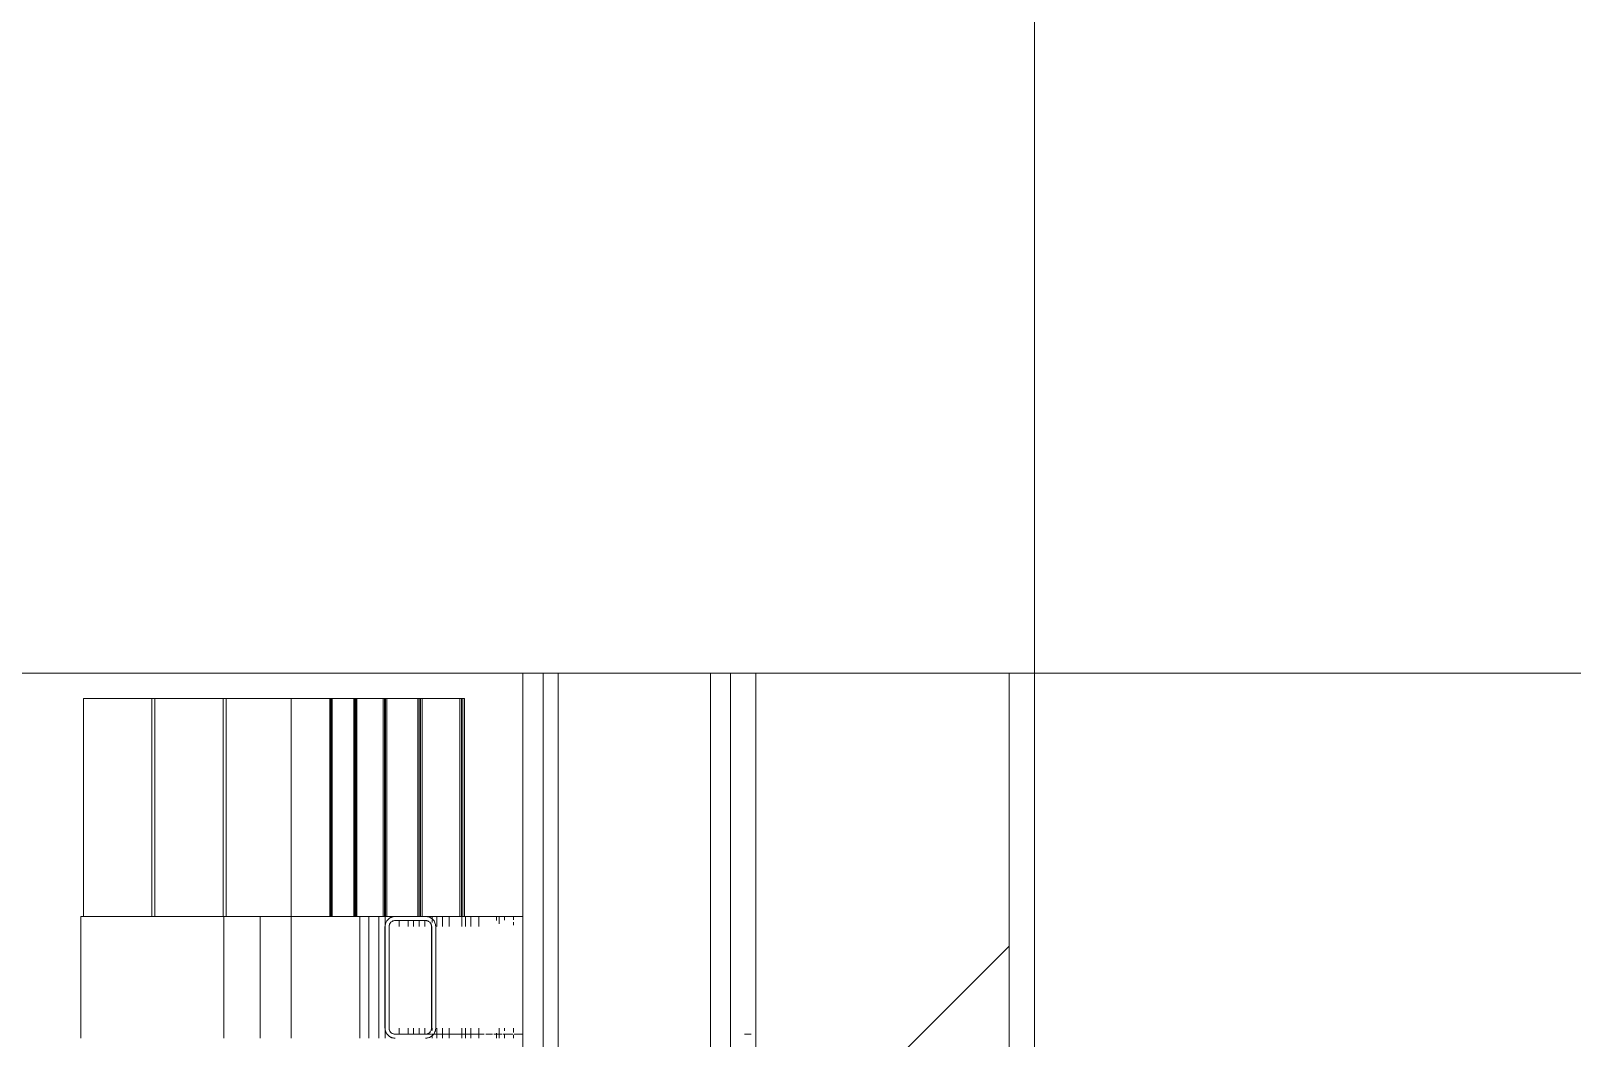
# Model space of a CAD drawing. Header units: millimetres. Extents: x -39507 to 33074, y -24219 to 30962.
# Drawn here: x -32373 to -30853, y 26140 to 27134 of the extents above; entities that cross this region are included whole.
import ezdxf

# ---------------------------------------------------------------- set-up
doc = ezdxf.new("R2010")
doc.units = ezdxf.units.MM
doc.linetypes.add('Осевые', pattern=[6350, 1270, -952.5, 3175, -952.5])
for name, color, linetype, lineweight in [('Высотные отметки', 7, 'Continuous', 9), ('Обобщенные модели', 7, 'Continuous', 9), ('Обобщенные модели-1', 7, 'Continuous', 18), ('Общие ребра', 7, 'Continuous', 9), ('Отделка 1 _4_-1', 7, 'Continuous', 9), ('Отделка 2 _5_-1', 7, 'Continuous', 9), ('Стены', 7, 'Continuous', 9), ('Структура _1_', 7, 'Continuous', 18), ('Термическая_воздушная прослойка _3_-1', 7, 'Continuous', 9), ('Штриховка разреза-2', 7, 'Continuous', 9)]:
    doc.layers.add(name, color=color, linetype=linetype, lineweight=lineweight)
doc.layers.add('Оси-3', color=7, linetype='Осевые', lineweight=9, true_color=0xaaaaaa)
pattern_1 = [(0, (-2885.9, 6475), (812.8, 203.2), [67.056, -542.544, 67.056, -542.544, -3251.2]), (0, (-2885.9, 6475), (812.8, 203.2), [-1219.2, 67.056, -1152.144, 67.056, -542.544, -1422.4]), (0, (-2885.9, 6475), (812.8, 203.2), [-3048, 67.056, -339.344, 67.056, -948.944]), (120, (-2581.1, 6576.6), (-582.3764, 602.3054), [67.056, -542.544, 67.056, -3793.744]), (120, (-2581.1, 6576.6), (-582.3764, 602.3054), [-676.656, -542.544, 67.056, -1152.144, -2032]), (120, (-2581.1, 6576.6), (-582.3764, 602.3054), [-2438.4, 67.056, -542.544, 67.056, -1355.344]), (120, (-2581.1, 6576.6), (-582.3764, 602.3054), [-3115.056, -339.344, 67.056, -948.944]), (240, (-2479.5, 6983), (-230.4236, -805.5054), [67.056, -542.544, 67.056, -542.544, -3251.2]), (240, (-2479.5, 6983), (-230.4236, -805.5054), [-1219.2, 67.056, -1152.144, 67.056, -542.544, -1422.4]), (240, (-2479.5, 6983), (-230.4236, -805.5054), [-3048, 67.056, -339.344, 67.056, -948.944])]

# ---------------------------------------------------------------- blocks, each defined once
blk = doc.blocks.new('Обвязочная балка 1 - Обвязочная балка 1-1451838-Разрез 2-2')
at = {"layer": 'Обобщенные модели'}
for p, q in [((-32023.5, 26250), (-32023.5, 26150)), ((-32023.4, 26150), (-32023.4, 26250)), ((-32019.4, 26250), (-32019.4, 26150)), ((-31977.5, 26250), (-31977.5, 26150)), ((-31977.4, 26150), (-31977.4, 26250)), ((-31973.4, 26250), (-31973.4, 26150)), ((-31994, 26144), (-32012.5, 26144)), ((-31979, 26144), (-31992.5, 26144)), ((-31982.6, 26144), (-31978, 26144)), ((-31925.5, 26144), (-31977.2, 26144)), ((-31976.6, 26144), (-31926.2, 26144)), ((-31924, 26144), (-31917.7, 26144)), ((-31917.4, 26144), (-31923.4, 26144)), ((-31916.2, 26144), (-31907.9, 26144)), ((-31908.4, 26144), (-31916.1, 26144)), ((-31898.4, 26144), (-31906.9, 26144)), ((-31906.3, 26144), (-31897.5, 26144)), ((-31896, 26144), (-31888.7, 26144)), ((-31888.2, 26144), (-31894.5, 26144)), ((-31668.8, 26144), (-31662.7, 26144)), ((-31662.5, 26144), (-31668.1, 26144))]:
    blk.add_line(p, q, dxfattribs=at)
at = {"layer": 'Обобщенные модели', "flags": 128}
for points in [[(-32023.1, 26252.8), (-32023, 26253.1), (-32022.8, 26253.5), (-32022.7, 26253.9), (-32022.5, 26254.3), (-32022.3, 26254.6), (-32022.1, 26255)], [(-32018.2, 26258.8), (-32017.8, 26259), (-32017.5, 26259.2), (-32017.1, 26259.3), (-32016.7, 26259.5), (-32016.3, 26259.6)], [(-31981.1, 26255.6), (-31981.3, 26255.6), (-31981.6, 26255.7), (-31981.8, 26255.8), (-31982, 26255.9), (-31982.3, 26255.9), (-31982.5, 26256), (-31982.7, 26256), (-31983, 26256), (-31983.2, 26256.1), (-31983.5, 26256.1)], [(-31977.5, 26250.5), (-31977.5, 26250.7), (-31977.5, 26251), (-31977.6, 26251.2), (-31977.6, 26251.4), (-31977.7, 26251.7), (-31977.8, 26251.9), (-31977.9, 26252.1), (-31977.9, 26252.4), (-31978, 26252.6), (-31978.1, 26252.8), (-31978.3, 26253), (-31978.4, 26253.2), (-31978.5, 26253.4), (-31978.7, 26253.6), (-31978.8, 26253.8), (-31979, 26254), (-31979.1, 26254.2)], [(-32022.1, 26144.9), (-32022.3, 26145.3), (-32022.5, 26145.6), (-32022.6, 26146), (-32022.8, 26146.4), (-32022.9, 26146.8), (-32023, 26147.1), (-32023.2, 26147.5)], [(-31982.4, 26144), (-31982.2, 26144.1), (-31982, 26144.1), (-31981.7, 26144.2), (-31981.5, 26144.3), (-31981.3, 26144.4), (-31981, 26144.5), (-31980.8, 26144.6), (-31980.6, 26144.7), (-31980.4, 26144.8), (-31980.2, 26144.9), (-31980, 26145.1), (-31979.8, 26145.2), (-31979.6, 26145.4), (-31979.4, 26145.5), (-31979.3, 26145.7), (-31979.1, 26145.9), (-31978.9, 26146.1)], [(-31977.9, 26147.7), (-31977.8, 26147.9), (-31977.8, 26148.2), (-31977.7, 26148.4), (-31977.6, 26148.6), (-31977.6, 26148.9), (-31977.5, 26149.1), (-31977.5, 26149.3), (-31977.5, 26149.6), (-31977.5, 26149.8), (-31977.5, 26150)], [(-32016.2, 26140.4), (-32016.6, 26140.5), (-32017, 26140.6), (-32017.4, 26140.8), (-32017.7, 26141), (-32018.1, 26141.1), (-32018.4, 26141.3)]]:
    blk.add_lwpolyline(points, dxfattribs=at)
at = {"layer": 'Обобщенные модели'}
for centre, major_axis, start_param, end_param in [((-32013.4, 26250), (0, 10), 1.047199, 1.570796), ((-32013.4, 26250), (0, 6.06), 0.785401, 1.570796), ((-32013.4, 26250), (0, 10), 0.000003, 0.523601), ((-32013.4, 26250), (0, 6.06), 0.000005, 0.523602), ((-31983.5, 26250), (0, 6.06), 5.759583, 6.283181), ((-31983.4, 26250), (0, 10), 5.759585, 6.283182), ((-31983.5, 26250), (0, 6.06), 4.712389, 5.497785), ((-31983.4, 26250), (0, 10), 4.712389, 5.235987), ((-32013.4, 26150), (0, 10), 1.570796, 2.094394), ((-32013.4, 26150), (0, 6.06), 1.570796, 2.304733), ((-32013.4, 26150), (0, 6.06), 2.794025, 3.141593), ((-31983.5, 26150), (0, 6.06), 3.283326, 3.997857), ((-31983.5, 26150), (0, 6.06), 4.236035, 4.712389), ((-31983.4, 26150), (0, 10), 4.188791, 4.712389), ((-32013.4, 26150), (0, 10), 2.617992, 3.14159), ((-31983.4, 26150), (0, 10), 3.141596, 3.665193)]:
    blk.add_ellipse(centre, major_axis=major_axis, ratio=0.999998, start_param=start_param, end_param=end_param, dxfattribs=at)
at = {"layer": 'Обобщенные модели-1'}
for p, q in [((-32023.4, 26250), (-32023.4, 26150)), ((-32019.4, 26150), (-32019.4, 26250)), ((-31983.4, 26260), (-32013.4, 26260)), ((-32013.4, 26256.1), (-31983.5, 26256.1)), ((-31977.4, 26250), (-31977.4, 26150)), ((-31973.4, 26150), (-31973.4, 26250)), ((-31982.6, 26144), (-32012.5, 26144))]:
    blk.add_line(p, q, dxfattribs=at)
for centre, radius, start, end in [((-32013.4, 26250), 10, 90, 180), ((-32013.4, 26250), 6.06, 90, 180), ((-31983.5, 26250), 6.06, 0, 90), ((-31983.4, 26250), 10, 0, 90), ((-32013.4, 26150), 10, 180, 270), ((-32013.4, 26150), 6.06, 180, 278.1204), ((-31983.4, 26150), 10, 270, 0), ((-31983.5, 26150), 6.06, 278.1204, 0)]:
    blk.add_arc(centre, radius, start, end, dxfattribs=at)
blk = doc.blocks.new('Профиль ламели516 - Профиль ламели-1606465-Разрез 2-2')
at = {"layer": 'Обобщенные модели'}
for p, q in [((-32320.7, 26475), (-32312.3, 26475)), ((-32320.7, 26475), (-32253.3, 26475)), ((-32320.7, 26260), (-32320.7, 26475)), ((-32320.7, 26260), (-32320.7, 26475)), ((-32318.2, 26475), (-32309.8, 26475)), ((-32318.2, 26475), (-32255.8, 26475)), ((-32264.2, 26475), (-32255.8, 26475)), ((-32261.7, 26475), (-32253.3, 26475)), ((-32253.3, 26475), (-32253.3, 26260)), ((-32253.3, 26260), (-32253.3, 26475)), ((-32250.4, 26475), (-32242, 26475)), ((-32250.4, 26475), (-32183, 26475)), ((-32250.4, 26260), (-32250.4, 26475)), ((-32250.4, 26260), (-32250.4, 26475)), ((-32247.9, 26475), (-32239.5, 26475)), ((-32247.9, 26475), (-32185.5, 26475)), ((-32193.9, 26475), (-32185.5, 26475)), ((-32191.4, 26475), (-32183, 26475)), ((-32183, 26475), (-32183, 26260)), ((-32183, 26260), (-32183, 26475)), ((-32180.1, 26475), (-32116, 26475)), ((-32116, 26475), (-32180.1, 26475)), ((-32180.1, 26475), (-32171.7, 26475)), ((-32180.1, 26260), (-32180.1, 26475)), ((-32180.1, 26260), (-32180.1, 26475)), ((-32180.1, 26260), (-32180.1, 26475)), ((-32177.6, 26475), (-32169.2, 26475)), ((-32177.6, 26475), (-32118.5, 26475)), ((-32118.5, 26475), (-32177.6, 26475)), ((-32116, 26259.6), (-32116, 26475)), ((-32116, 26259.6), (-32116, 26475)), ((-32116, 26259.6), (-32116, 26475)), ((-32323.4, 26260), (-32182.5, 26260)), ((-32323.4, 26260), (-32323.4, 26140)), ((-32182.5, 26260), (-32050.4, 26260)), ((-32180.1, 26260), (-32182.5, 26260)), ((-32182.5, 26140), (-32182.5, 26260)), ((-32182.5, 26140), (-32182.5, 26260)), ((-32182.5, 26140), (-32182.5, 26260)), ((-32115.5, 26260), (-32180.6, 26260)), ((-32050.1, 26260), (-32146.4, 26260)), ((-32146.4, 26260), (-32116, 26260)), ((-32146.4, 26140), (-32146.4, 26260)), ((-32146.4, 26140), (-32146.4, 26260)), ((-32042.6, 26260), (-32116, 26260)), ((-32116, 26260), (-32050.1, 26260)), ((-32116, 26260), (-32039.4, 26260)), ((-32116, 26140), (-32116, 26260)), ((-32116, 26140), (-32116, 26260)), ((-32050.4, 26260), (-32115.8, 26260)), ((-32113.6, 26260), (-32050.4, 26260)), ((-32050.4, 26260), (-32113.6, 26260)), ((-32048.4, 26140), (-32048.4, 26260)), ((-32039.4, 26260), (-32034.4, 26260)), ((-32039.4, 26140), (-32039.4, 26260)), ((-32034.4, 26260), (-32029.4, 26260)), ((-32029.4, 26260), (-32029.4, 26140)), ((-32029.4, 26260), (-32024.4, 26260)), ((-32024.4, 26260), (-32023.4, 26260)), ((-32023.4, 26140), (-32023.4, 26260))]:
    blk.add_line(p, q, dxfattribs=at)
blk = doc.blocks.new('Профиль ламели681 - Профиль ламели-1666534-Разрез 2-2')
at = {"layer": 'Обобщенные модели'}
for p, q in [((-32282.6, 26475), (-32215.4, 26475)), ((-32280.2, 26475), (-32271.9, 26475)), ((-32278.7, 26475), (-32270.4, 26475)), ((-32276.4, 26475), (-32214.3, 26475)), ((-32225, 26475), (-32216.6, 26475)), ((-32221.5, 26475), (-32213.1, 26475)), ((-32212.5, 26475), (-32145.4, 26475)), ((-32210.2, 26475), (-32201.8, 26475)), ((-32208.7, 26475), (-32200.3, 26475)), ((-32206.4, 26475), (-32144.2, 26475)), ((-32154.9, 26475), (-32146.6, 26475)), ((-32151.4, 26475), (-32143.1, 26475)), ((-32142.5, 26475), (-32078, 26475)), ((-32140.2, 26475), (-32131.8, 26475)), ((-32080.3, 26475), (-32139.8, 26475)), ((-32138.7, 26475), (-32130.3, 26475)), ((-32075.4, 26475), (-32138.6, 26475)), ((-32135.4, 26475), (-32078.1, 26475)), ((-32078, 26475), (-32077.1, 26475)), ((-32078, 26260), (-32078, 26475)), ((-32077.6, 26475), (-32076.3, 26475)), ((-32077.1, 26260), (-32077.1, 26475)), ((-32076.3, 26475), (-32075.4, 26475)), ((-32076.3, 26260), (-32076.3, 26475)), ((-32075.4, 26260), (-32075.4, 26475)), ((-32253.3, 26260), (-32250.4, 26260)), ((-32183, 26260), (-32180.1, 26260)), ((-32116, 26260), (-32011.6, 26260)), ((-32077.6, 26260), (-32116, 26260)), ((-32109.2, 26260), (-32078.9, 26260)), ((-32011.3, 26260), (-32108.9, 26260)), ((-32078.6, 26260), (-32000.6, 26260)), ((-32076.2, 26260), (-32010.8, 26260)), ((-32075.6, 26260), (-32073, 26260)), ((-32011.4, 26260), (-32075.6, 26260)), ((-32011.1, 26260), (-32075, 26260)), ((-32003.3, 26260), (-32074.9, 26260)), ((-32073, 26260), (-32011.3, 26260)), ((-32009.4, 26250), (-32009.4, 26256.1)), ((-32000.6, 26260), (-31995.7, 26260)), ((-32000.6, 26250), (-32000.6, 26256.1)), ((-31995.3, 26256.1), (-31995.3, 26250)), ((-31989.7, 26260), (-31984.1, 26260)), ((-31989.7, 26250), (-31989.7, 26256.1)), ((-31984.1, 26256.1), (-31984.1, 26250)), ((-32009.4, 26143.6), (-32009.4, 26150)), ((-32000.6, 26144), (-32000.6, 26150)), ((-31995.3, 26150), (-31995.3, 26144)), ((-31989.7, 26144), (-31989.7, 26150)), ((-31984.1, 26150), (-31984.1, 26144))]:
    blk.add_line(p, q, dxfattribs=at)
blk = doc.blocks.new('Профиль ламели682 - Профиль ламели-1666806-Разрез 2-2')
at = {"layer": 'Обобщенные модели'}
for p, q in [((-32258.6, 26475), (-32191.6, 26475)), ((-32255.8, 26475), (-32247.5, 26475)), ((-32254.5, 26475), (-32246.2, 26475)), ((-32251.7, 26475), (-32189.7, 26475)), ((-32200.8, 26475), (-32192.5, 26475)), ((-32197.2, 26475), (-32188.8, 26475)), ((-32188.7, 26475), (-32121.7, 26475)), ((-32185.9, 26475), (-32177.6, 26475)), ((-32184.6, 26475), (-32176.3, 26475)), ((-32181.8, 26475), (-32119.8, 26475)), ((-32130.9, 26475), (-32122.6, 26475)), ((-32127.2, 26475), (-32118.9, 26475)), ((-32118.8, 26475), (-32054.3, 26475)), ((-32116, 26475), (-32107.6, 26475)), ((-32056.6, 26475), (-32116, 26475)), ((-32114.7, 26475), (-32106.4, 26475)), ((-32051.1, 26475), (-32114.1, 26475)), ((-32111.9, 26475), (-32053.8, 26475)), ((-32054.3, 26475), (-32053.2, 26475)), ((-32054.3, 26260), (-32054.3, 26475)), ((-32053.5, 26475), (-32052.3, 26475)), ((-32053.2, 26260), (-32053.2, 26475)), ((-32052.3, 26475), (-32051.1, 26475)), ((-32052.3, 26260), (-32052.3, 26475)), ((-32051.1, 26260), (-32051.1, 26475)), ((-31987.4, 26260), (-32075.4, 26260)), ((-32075.4, 26260), (-32055.3, 26260)), ((-32075.4, 26260), (-31987.7, 26260)), ((-32053.8, 26260), (-32075.4, 26260)), ((-32054.9, 26260), (-31976.8, 26260)), ((-32052.1, 26260), (-31986.9, 26260)), ((-32051.9, 26260), (-32048.7, 26260)), ((-31987.5, 26260), (-32051.9, 26260)), ((-31987.2, 26260), (-32050.6, 26260)), ((-31979.3, 26260), (-32050.5, 26260)), ((-32048.7, 26260), (-31987.4, 26260)), ((-31976.8, 26260), (-31971.9, 26260)), ((-31976.8, 26257.3), (-31976.8, 26260)), ((-31976.8, 26254), (-31976.8, 26256.6)), ((-31972.4, 26260), (-31972.4, 26250)), ((-31972.3, 26260), (-31972.4, 26260)), ((-31972.3, 26260), (-31967.9, 26260)), ((-31967.9, 26260), (-31966.9, 26260)), ((-31966.9, 26260), (-31960.2, 26260)), ((-31966.9, 26250), (-31966.9, 26260)), ((-31960.2, 26260), (-31960.2, 26250)), ((-31976.8, 26147.5), (-31976.8, 26150)), ((-31976.8, 26140), (-31976.8, 26143.5)), ((-31972.4, 26150), (-31972.4, 26140)), ((-31966.9, 26140), (-31966.9, 26150)), ((-31960.2, 26150), (-31960.2, 26140))]:
    blk.add_line(p, q, dxfattribs=at)
blk = doc.blocks.new('Профиль ламели683 - Профиль ламели-1667078-Разрез 2-2')
at = {"layer": 'Обобщенные модели'}
for p, q in [((-32229.2, 26475), (-32162.3, 26475)), ((-32226, 26475), (-32217.6, 26475)), ((-32224.9, 26475), (-32216.5, 26475)), ((-32221.6, 26475), (-32159.7, 26475)), ((-32171.3, 26475), (-32162.9, 26475)), ((-32167.4, 26475), (-32159.1, 26475)), ((-32159.5, 26475), (-32092.6, 26475)), ((-32156.2, 26475), (-32147.9, 26475)), ((-32155.1, 26475), (-32146.8, 26475)), ((-32151.8, 26475), (-32089.9, 26475)), ((-32101.5, 26475), (-32093.2, 26475)), ((-32097.6, 26475), (-32089.3, 26475)), ((-32089.7, 26475), (-32025.2, 26475)), ((-32027.4, 26475), (-32086.9, 26475)), ((-32086.4, 26475), (-32078.1, 26475)), ((-32085.3, 26475), (-32077, 26475)), ((-32021.5, 26475), (-32084.2, 26475)), ((-32082.1, 26475), (-32024.2, 26475)), ((-32025.2, 26475), (-32023.9, 26475)), ((-32025.2, 26260), (-32025.2, 26475)), ((-32025.2, 26260), (-32025.2, 26475)), ((-32024.1, 26475), (-32022.8, 26475)), ((-32023.9, 26260), (-32023.9, 26475)), ((-32022.8, 26475), (-32021.5, 26475)), ((-32022.8, 26260), (-32022.8, 26475)), ((-32021.5, 26260), (-32021.5, 26475)), ((-32051.2, 26260), (-31958.5, 26260)), ((-31958.2, 26260), (-32051.1, 26260)), ((-32051.1, 26260), (-32026.4, 26260)), ((-32024.7, 26260), (-32051.1, 26260)), ((-32025.9, 26260), (-31947.7, 26260)), ((-32022.8, 26260), (-32019.1, 26260)), ((-31958.3, 26260), (-32022.8, 26260)), ((-32021.1, 26260), (-31957.6, 26260)), ((-31957.9, 26260), (-32021, 26260)), ((-31950, 26260), (-32020.7, 26260)), ((-32019.1, 26260), (-31958.1, 26260)), ((-31947.7, 26260), (-31942.7, 26260)), ((-31947.7, 26250), (-31947.7, 26260)), ((-31944.1, 26260), (-31944.1, 26250)), ((-31944.1, 26260), (-31939.7, 26260)), ((-31939.7, 26260), (-31938.7, 26260)), ((-31938.7, 26260), (-31930.9, 26260)), ((-31938.7, 26250), (-31938.7, 26260)), ((-31930.9, 26260), (-31930.9, 26250)), ((-31947.7, 26140), (-31947.7, 26150)), ((-31944.1, 26150), (-31944.1, 26140)), ((-31938.7, 26140), (-31938.7, 26150)), ((-31930.9, 26150), (-31930.9, 26140))]:
    blk.add_line(p, q, dxfattribs=at)
blk = doc.blocks.new('Профиль ламели684 - Профиль ламели-1667348-Разрез 2-2')
at = {"layer": 'Обобщенные модели'}
for p, q in [((-32194.8, 26475), (-32128, 26475)), ((-32191.1, 26475), (-32182.7, 26475)), ((-32190.2, 26475), (-32181.9, 26475)), ((-32186.5, 26475), (-32124.7, 26475)), ((-32135.4, 26475), (-32128.4, 26475)), ((-32132.6, 26475), (-32124.3, 26475)), ((-32128, 26475), (-32125.6, 26475)), ((-32125.2, 26475), (-32058.4, 26475)), ((-32124.3, 26475), (-32121.8, 26475)), ((-32121.4, 26475), (-32113.1, 26475)), ((-32120.6, 26475), (-32112.2, 26475)), ((-32116.8, 26475), (-32055, 26475)), ((-32067.1, 26475), (-32058.8, 26475)), ((-32063, 26475), (-32054.7, 26475)), ((-32058.4, 26475), (-32055.9, 26475)), ((-32055.6, 26475), (-31991.1, 26475)), ((-32054.7, 26475), (-32052.2, 26475)), ((-31993.3, 26475), (-32052.7, 26475)), ((-32051.8, 26475), (-32043.5, 26475)), ((-32050.9, 26475), (-32042.6, 26475)), ((-31986.9, 26475), (-32049.3, 26475)), ((-32047.2, 26475), (-31989.6, 26475)), ((-31991.1, 26475), (-31989.6, 26475)), ((-31991.1, 26260), (-31991.1, 26475)), ((-31989.6, 26475), (-31988.4, 26475)), ((-31989.6, 26260), (-31989.6, 26475)), ((-31989.6, 26260), (-31989.6, 26475)), ((-31988.4, 26475), (-31986.9, 26475)), ((-31988.4, 26260), (-31988.4, 26475)), ((-31986.9, 26260), (-31986.9, 26475)), ((-31924.1, 26260), (-32021.5, 26260)), ((-32021.5, 26260), (-31993.7, 26260)), ((-32021.5, 26260), (-31924.4, 26260)), ((-31990.6, 26260), (-32021.5, 26260)), ((-31991.9, 26260), (-31913.5, 26260)), ((-31988.7, 26260), (-31984.5, 26260)), ((-31924.1, 26260), (-31988.7, 26260)), ((-31986.4, 26260), (-31923.3, 26260)), ((-31923.6, 26260), (-31986.3, 26260)), ((-31915.7, 26260), (-31986, 26260)), ((-31984.5, 26260), (-31923.9, 26260)), ((-31913.5, 26260), (-31908.6, 26260)), ((-31913.5, 26256), (-31913.5, 26260)), ((-31910.9, 26260), (-31910.9, 26252.8)), ((-31910.9, 26260), (-31906.6, 26260)), ((-31906.6, 26260), (-31905.6, 26260)), ((-31905.6, 26260), (-31896.7, 26260)), ((-31905.6, 26256.5), (-31905.6, 26260)), ((-31896.7, 26260), (-31896.7, 26256.8)), ((-31896.7, 26254.4), (-31896.7, 26251.6)), ((-31913.5, 26140), (-31913.5, 26144.8)), ((-31910.9, 26150), (-31910.9, 26140)), ((-31905.6, 26147.3), (-31905.6, 26150)), ((-31905.6, 26140), (-31905.6, 26144)), ((-31896.7, 26150), (-31896.7, 26145.6)), ((-31896.7, 26143.4), (-31896.7, 26140))]:
    blk.add_line(p, q, dxfattribs=at)
blk = doc.blocks.new('Профиль ламели685 - Профиль ламели-1667618-Разрез 2-2')
at = {"layer": 'Обобщенные модели'}
for p, q in [((-32153, 26475), (-32086.4, 26475)), ((-32148.8, 26475), (-32140.5, 26475)), ((-32148.1, 26475), (-32139.8, 26475)), ((-32143.9, 26475), (-32082.3, 26475)), ((-32094.8, 26475), (-32086.5, 26475)), ((-32090.5, 26475), (-32082.2, 26475)), ((-32086.4, 26475), (-32083.6, 26475)), ((-32083.5, 26475), (-32017, 26475)), ((-32082.2, 26475), (-32079.4, 26475)), ((-32079.3, 26475), (-32071, 26475)), ((-32078.7, 26475), (-32070.4, 26475)), ((-32074.5, 26475), (-32012.8, 26475)), ((-32025.3, 26475), (-32017, 26475)), ((-32021.1, 26475), (-32012.8, 26475)), ((-32017, 26475), (-32014.2, 26475)), ((-32014.1, 26475), (-31949.6, 26475)), ((-32012.8, 26475), (-32010, 26475)), ((-31951.8, 26475), (-32011.2, 26475)), ((-32009.9, 26475), (-32001.6, 26475)), ((-32009.2, 26475), (-32000.9, 26475)), ((-31944.9, 26475), (-32007.1, 26475)), ((-32005.1, 26475), (-31947.7, 26475)), ((-31949.6, 26475), (-31948, 26475)), ((-31949.6, 26260), (-31949.6, 26475)), ((-31948, 26260), (-31948, 26475)), ((-31947.9, 26475), (-31946.6, 26475)), ((-31947.9, 26260), (-31947.9, 26475)), ((-31946.6, 26475), (-31944.9, 26475)), ((-31946.6, 26260), (-31946.6, 26475)), ((-31944.9, 26260), (-31944.9, 26475)), ((-31986.9, 26260), (-31887.6, 26260)), ((-31949.6, 26260), (-31986.9, 26260)), ((-31981.2, 26260), (-31951.2, 26260)), ((-31887.6, 26260), (-31980.8, 26260)), ((-31950.6, 26260), (-31887.6, 26260)), ((-31947.3, 26260), (-31942.5, 26260)), ((-31887.6, 26260), (-31947.3, 26260)), ((-31944.4, 26260), (-31887.6, 26260)), ((-31887.5, 26260), (-31944.3, 26260)), ((-31887.5, 26260), (-31944, 26260)), ((-31942.5, 26260), (-31887.6, 26260))]:
    blk.add_line(p, q, dxfattribs=at)

msp = doc.modelspace()

# ---------------------------------------------------------------- hatches: boundary and pattern name
at = {"layer": 'Штриховка разреза-2'}
h = msp.add_hatch(dxfattribs=at)
h.set_pattern_fill('FP_3', color=256, style=0, pattern_type=2)
h.set_pattern_definition(pattern_1)
h.paths.add_polyline_path([(-31852.6, 13700), (-31852.6, 26500), (-31867.6, 26500), (-31867.6, 13700)], flags=0)
h = msp.add_hatch(dxfattribs=at)
h.set_pattern_fill('FP_4', color=256, style=0, pattern_type=2)
h.set_pattern_definition([(45, (-2885.9, 6475), (-707.107, 707.107), []), (135, (-2885.9, 6475), (-707.107, -707.107), [])])
h.paths.add_polyline_path([(-31702.6, 13700), (-31702.6, 26500), (-31852.6, 26500), (-31851.9, 13700)], flags=0)
h = msp.add_hatch(dxfattribs=at)
h.set_pattern_fill('FP_3', color=256, style=0, pattern_type=2)
h.set_pattern_definition(pattern_1)
h.paths.add_polyline_path([(-31682.6, 13700), (-31682.6, 26500), (-31702.6, 26500), (-31702.6, 13700)], flags=0)
h = msp.add_hatch(dxfattribs=at)
h.set_pattern_fill('FP_5', color=256, style=0, pattern_type=2)
h.set_pattern_definition([(45, (-2885.9, 6475), (-502.894, 502.894), []), (45, (-2885.9, 7237), (-502.894, 502.894), [])])
h.paths.add_polyline_path([(-31657.9, 25100), (-31407.9, 25100), (-31407.9, 26500), (-31657.9, 26500), (-31657.9, 25224.9)], flags=0)

# ---------------------------------------------------------------- linework, layer by layer
at = {"layer": 'Высотные отметки'}
msp.add_line((-31407.9, 26500), (-33505.7, 26500), dxfattribs=at)
at = {"layer": 'Общие ребра'}
for p, q in [((-31867.6, 26500), (-31867.6, 13700)), ((-31852.6, 26500), (-31852.6, 13700)), ((-31702.6, 26500), (-31702.6, 13700))]:
    msp.add_line(p, q, dxfattribs=at)
at = {"layer": 'Оси-3'}
msp.add_line((-31382.9, -22619.5), (-31382.9, 29000), dxfattribs=at)
at = {"layer": 'Отделка 1 _4_-1'}
for p, q in [((-31852.6, 26500), (-31867.6, 26500)), ((-31682.6, 26500), (-31702.6, 26500)), ((-31682.6, 13700), (-31682.6, 26500))]:
    msp.add_line(p, q, dxfattribs=at)
at = {"layer": 'Отделка 2 _5_-1'}
for p, q in [((-31867.6, 26500), (-31887.6, 26500)), ((-31887.6, 26500), (-31887.6, 13700))]:
    msp.add_line(p, q, dxfattribs=at)
at = {"layer": 'Стены'}
msp.add_line((-29837.9, 26500), (-31407.9, 26500), dxfattribs=at)
at = {"layer": 'Структура _1_'}
for p, q in [((-31657.9, 26500), (-31657.9, 25100)), ((-31407.9, 26500), (-31657.9, 26500)), ((-31407.9, 25100), (-31407.9, 26500))]:
    msp.add_line(p, q, dxfattribs=at)
at = {"layer": 'Термическая_воздушная прослойка _3_-1'}
msp.add_line((-31702.6, 26500), (-31852.6, 26500), dxfattribs=at)

# ---------------------------------------------------------------- block references
at = {"layer": 'Обобщенные модели'}
for name in ['Профиль ламели516 - Профиль ламели-1606465-Разрез 2-2', 'Профиль ламели681 - Профиль ламели-1666534-Разрез 2-2', 'Профиль ламели682 - Профиль ламели-1666806-Разрез 2-2', 'Профиль ламели683 - Профиль ламели-1667078-Разрез 2-2', 'Профиль ламели684 - Профиль ламели-1667348-Разрез 2-2', 'Профиль ламели685 - Профиль ламели-1667618-Разрез 2-2', 'Обвязочная балка 1 - Обвязочная балка 1-1451838-Разрез 2-2']:
    msp.add_blockref(name, (0, 0), dxfattribs=at)

doc.saveas('drawing.dxf')
